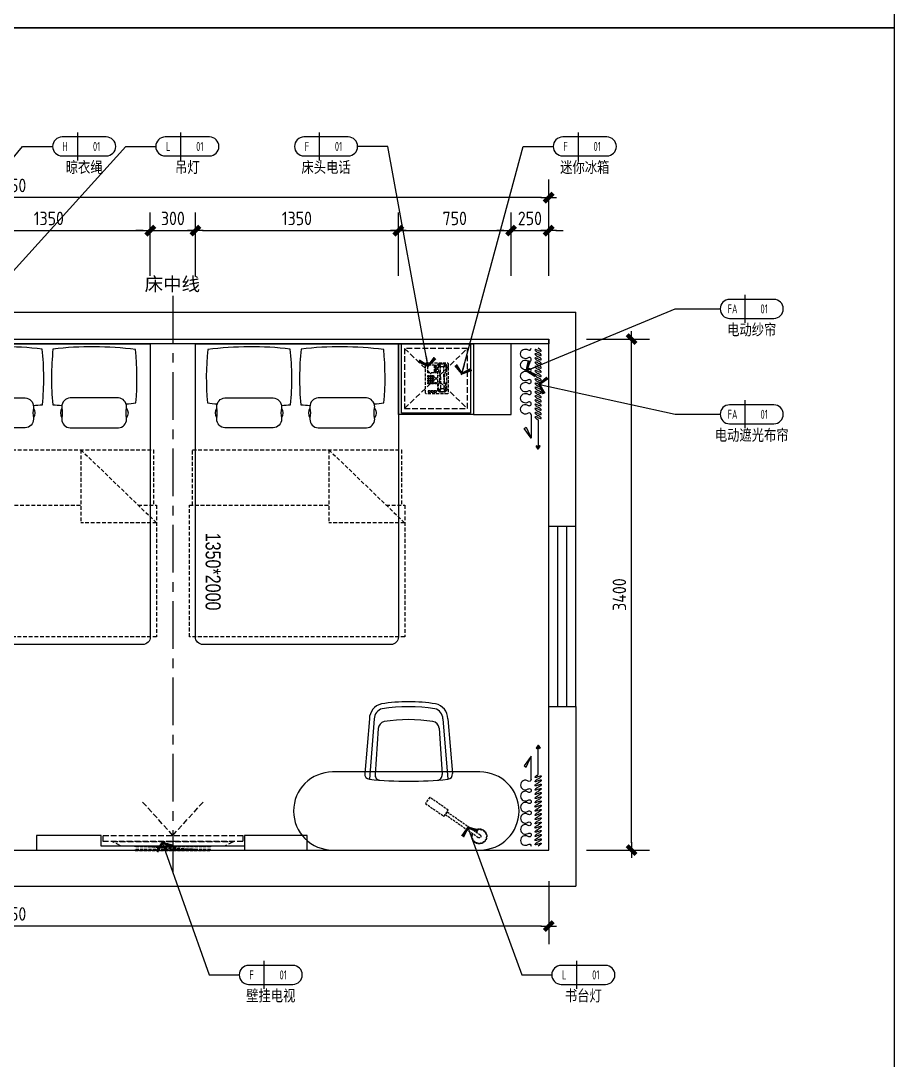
# Model space of a CAD drawing. Extents: x 220391 to 385981, y 332279 to 483868.
# Drawn here: x 238186 to 243996, y 461002 to 467919 of the extents above; entities that cross this region are included whole.
import ezdxf
from ezdxf.enums import TextEntityAlignment as Align

# ---------------------------------------------------------------- set-up
doc = ezdxf.new("R2010")
doc.units = 0
doc.header["$MEASUREMENT"] = 0
for name, pattern in [('CENTER', [50.8, 31.75, -6.35, 6.35, -6.35]), ('DOM-虚线', [0.35, 0.25, -0.1]), ('HIDDEN', [0.375, 0.25, -0.125, 0, 0])]:
    doc.linetypes.add(name, pattern=pattern)
for name, color, linetype in [('0-索引文字', 50, 'Continuous'), ('2主物线', 197, 'Continuous'), ('EL-造型看线-特细(0.07)-DOM', 8, 'Continuous'), ('F-固定家具(0.25)-DOM', 2, 'Continuous'), ('F-平面灯具(0.15)-DOM', 1, 'Continuous'), ('F-活动家私(0.25)-DOM', 51, 'Continuous'), ('F-窗帘(0.12)-DOM', 120, 'Continuous'), ('墙体', 4, 'Continuous')]:
    doc.layers.add(name, color=color, linetype=linetype)
doc.styles.add('DOM-romans.shx', font='dim.shx')
doc.styles.add('st', font='', dxfattribs={"width": 0.7})
doc.styles.add('家具平面底图$0$st', font='')
doc.styles.get('st').set_extended_font_data('SimSun')
doc.styles.get('家具平面底图$0$st').set_extended_font_data('YouYuan')
doc.dimstyles.new('DOM_DIM_1 80', dxfattribs={"dimscale": 60, "dimtxt": 1.5, "dimasz": 0.8, "dimexe": 2, "dimexo": 1.5, "dimgap": 0.6, "dimtad": 1, "dimdec": 0, "dimrnd": 5, "dimzin": 12, "dimdsep": 46, "dimtxsty": 'DOM-romans.shx', "dimblk": 'DOM_Dimension_Tick', "dimcen": 0.125, "dimclrd": 44, "dimclre": 44, "dimclrt": 50, "dimadec": 0, "dimazin": 0, "dimtfac": 1, "dimtdec": 0, "dimtix": 1, "dimtmove": 2, "dimatfit": 3, "dimldrblk": 'DOM_Leader_Arrow', "dimfxl": 0, "dimtvp": 1, "dimtolj": 1, "dimtzin": 0, "dimarcsym": 0})

# ---------------------------------------------------------------- blocks, each defined once
blk = doc.blocks.new('A$C25B465B5')
at = {"layer": '2主物线', "color": 2}
for p, q in [((570.6, 1240), (570.6, 260)), ((1090.6, 260), (1090.6, 1240))]:
    blk.add_line(p, q, dxfattribs=at)
for centre, start, end in [((830.6, 1240), 0, 180), ((830.6, 260), 180, 0)]:
    blk.add_arc(centre, 260, start, end, dxfattribs=at)
blk = doc.blocks.new('A$C487077fa')
at = {"color": 53}
for p, q in [((-415.3, 260.9), (-50.8, 292.3)), ((-414.9, 228.3), (-13.2, 260.7)), ((-415.3, -260.9), (-50.8, -292.3)), ((-414.9, -228.3), (-13.2, -260.7))]:
    blk.add_line(p, q, dxfattribs=at)
at = {"color": 8}
for p, q in [((-352.5, 203), (-44.7, 223.2)), ((-350.1, -203.2), (-44.7, -223.2))]:
    blk.add_line(p, q, dxfattribs=at)
at = {"color": 53}
for centre, radius, start, end in [((-47.8, 257.7), 34.7, 5.82364, 95), ((-414.3, 157.7), 103.2, 90.55398, 167.72857), ((-414.2, 157.5), 70.8, 90.53615, 165.96254), ((-2574.6, 0), 2574.6, 0, 5.81254), ((647.6, 0), 1176.5, 171.21904, 188.83407), ((647.6, 0), 1143.9, 171.21904, 188.83407), ((-2574.6, 0), 2574.6, 354.18746, 0), ((-414.2, -157.5), 103.3, 192.92393, 269.41741), ((-414.1, -157.2), 71, 195.02359, 269.39601), ((-47.8, -257.7), 34.7, 265, 354.17636)]:
    blk.add_arc(centre, radius, start, end, dxfattribs=at)
at = {"color": 8}
for centre, radius, start, end in [((-41.7, 188.6), 34.7, 4.25834, 95), ((647.6, 0), 1057.7, 171.21904, 188.83407), ((-348.8, 153.6), 49.6, 94.26021, 170.81167), ((-344, -148), 55.5, 195.00779, 263.66303), ((-41.7, -188.6), 34.7, 265, 355.74166)]:
    blk.add_arc(centre, radius, start, end, dxfattribs=at)
blk = doc.blocks.new('A$C24FB7273')
at = {"color": 8, "linetype": 'HIDDEN', "ltscale": 100}
for p in [(-704.2, -212.5), (-1191.3, -717)]:
    blk.add_line(p, (-1191.3, -212.5), dxfattribs=at)
for points in [[(-1072.6, -594), (-1072.6, -717), (-1950, -717), (-1950, 715.5), (-1072.6, 715.5), (-1072.6, -212.5)], [(-1072.6, 693.8), (-704.2, 693.8), (-704.2, -695.4), (-1072.6, -695.4)], [(-704.2, -212.5), (-1191.3, -717)]]:
    blk.add_lwpolyline(points, dxfattribs=at)
blk.add_lwpolyline([(0, -675), (-1950, -675, -0.414214), (-2000, -625), (-2000, 625, -0.414214), (-1950, 675), (0, 675)], format="xyb", close=True)
at = {"color": 8}
for points in [[(-559, 157.2), (-559, 478.5, -0.392708), (-499.8, 533.5, -0.035252), (-491.5, 532.9, 0.092308), (-426.5, 532.9, -0.035252), (-418.1, 533.5, -0.392708), (-359, 478.5), (-359, 157.2, -0.392708), (-418.1, 102.3, -0.035252), (-426.5, 102.9, 0.092308), (-491.5, 102.9, -0.035252), (-499.8, 102.3, -0.392708), (-559, 157.2, 27.022466)], [(-426.5, 532.9, 0.307692), (-491.5, 532.9, -1.888889)], [(-426.5, 102.9, -0.307692), (-491.5, 102.9, 1.888889)], [(-559, -141.1), (-559, -462.4, 0.392708), (-499.8, -517.3, 0.035252), (-491.5, -516.7, -0.092308), (-426.5, -516.7, 0.035252), (-418.1, -517.3, 0.392708), (-359, -462.4), (-359, -141.1, 0.392708), (-418.1, -86.2, 0.035252), (-426.5, -86.7, -0.092308), (-491.5, -86.7, 0.035252), (-499.8, -86.2, 0.392708), (-559, -141.1, -27.022466)], [(-426.5, -86.7, 0.307692), (-491.5, -86.7, -1.888889)], [(-426.5, -516.7, -0.307692), (-491.5, -516.7, 1.888889)]]:
    blk.add_lwpolyline(points, format="xyb", dxfattribs=at)
for centre, radius, start, end in [((3293.2, 181.1), 3709.4, 173.5905, 174.59393), ((-224.7, -1310.4), 1912.9, 84.39105, 95.04685), ((-2294.8, 303.1), 2275.6, 353.45522, 7.32959), ((3293.2, 331.1), 3709.4, 183.52528, 184.47157), ((-229, 1946.7), 1912.9, 264.72401, 275.85099), ((3293.2, -314.9), 3709.4, 175.52843, 176.47472), ((-229, -1930.5), 1912.9, 84.14901, 95.27599), ((-2294.8, -287), 2275.6, 352.67041, 6.54478), ((3293.2, -164.9), 3709.4, 185.40607, 186.4095), ((-224.7, 1326.5), 1912.9, 264.95315, 275.60895)]:
    blk.add_arc(centre, radius, start, end, dxfattribs=at)
at = {"layer": 'F-活动家私(0.25)-DOM', "color": 8, "style": '家具平面底图$0$st', "width": 0.8}
blk.add_text('1350*2000', height=100, rotation=180, dxfattribs=at).set_placement((-1514.8, 557.2), align=Align.MIDDLE_CENTER)
blk = doc.blocks.new('dfsgdgfaag')
at = {"layer": 'EL-造型看线-特细(0.07)-DOM', "color": 250, "linetype": 'DOM-虚线', "ltscale": 80}
for p, q in [((-158.7, -6), (158.2, -30)), ((-158.2, 0), (158.7, -24))]:
    blk.add_line(p, q, dxfattribs=at)
for points in [[(-250, -6), (250, -6), (250, 0), (-250, 0)], [(250, -30), (-250, -30), (-250, -24), (250, -24)]]:
    blk.add_lwpolyline(points, close=True, dxfattribs=at)
for centre, radius in [((-158.4, -3), 5), ((-158.4, -3), 3), ((158.4, -27), 5), ((158.4, -27), 3)]:
    blk.add_circle(centre, radius, dxfattribs=at)
blk = doc.blocks.new('A$Cb127100c')
at = {"layer": 'F-固定家具(0.25)-DOM', "color": 8, "linetype": 'DOM-虚线', "ltscale": 150}
for q in [(-204.8, 226.9), (204.8, 226.9)]:
    blk.add_line((0, 0), q, dxfattribs=at)
for points in [[(-464.5, 0), (464.5, 0), (464.5, -40), (-464.5, -40)], [(-404.5, -40), (404.5, -40), (344.5, -70), (-344.5, -70)]]:
    blk.add_lwpolyline(points, close=True, dxfattribs=at)
at = {"layer": 'EL-造型看线-特细(0.07)-DOM', "color": 250, "rotation": 180}
blk.add_blockref('dfsgdgfaag', (0, -100), dxfattribs=at)
blk = doc.blocks.new('ehrhhh')
at = {"color": 0}
blk.add_lwpolyline([(292356.6, 474869.8), (315961.1, 474869.8), (315961.1, 466871.5), (292356.6, 466871.5)], close=True, dxfattribs=at)
blk = doc.blocks.new('DOM_Dimension_Tick')
at = {"color": 0, "linetype": 'ByBlock'}
for p, q in [((-1.09, 0), (0, 0)), ((0, 0), (1.09, 0))]:
    blk.add_line(p, q, dxfattribs=at)
at = {"color": 0, "linetype": 'Continuous', "const_width": 0.608}
blk.add_lwpolyline([(-0.61, -0.61), (0.61, 0.61)], dxfattribs=at)
blk = doc.blocks.new('*D663')
at = {"color": 44, "lineweight": -2, "transparency": 16777216}
for p, q in [((237697.8, 466222.8), (237697.8, 466642.8)), ((239047.8, 466222.8), (239047.8, 466642.8)), ((237745.8, 466522.8), (238999.8, 466522.8))]:
    blk.add_line(p, q, dxfattribs=at)
at = {"layer": 'Defpoints', "color": 0, "transparency": 16777216}
for p in [(239047.8, 466522.8), (237697.8, 465768.7, 0), (239047.8, 465768.7, 0)]:
    blk.add_point(p, dxfattribs=at)
at = {"color": 44, "lineweight": -2, "transparency": 16777216, "xscale": 48, "yscale": 48, "zscale": 48, "rotation": 180}
blk.add_blockref('DOM_Dimension_Tick', (237697.8, 466522.8), dxfattribs=at)
at = {"color": 44, "lineweight": -2, "transparency": 16777216, "xscale": 48, "yscale": 48, "zscale": 48}
blk.add_blockref('DOM_Dimension_Tick', (239047.8, 466522.8), dxfattribs=at)
at = {"color": 50, "transparency": 16777216, "insert": (238372.8, 466603.8), "char_height": 90, "attachment_point": 5, "style": 'DOM-romans.shx'}
blk.add_mtext('\\A1;1350', dxfattribs=at)
blk = doc.blocks.new('DOM_Leader_Arrow')
at = {"color": 0, "linetype": 'ByBlock'}
blk.add_line((0, 0), (-1.5, 0), dxfattribs=at)
for points in [[(-1.29, 1), (-0.89, 1.28), (-0.36, 0), (0, 0)], [(-1.29, -1), (-0.89, -1.28), (-0.36, 0), (0, 0)]]:
    blk.add_solid(points, dxfattribs=at)
blk = doc.blocks.new('*D664')
at = {"color": 44, "lineweight": -2, "transparency": 16777216}
for p, q in [((239047.8, 466222.8), (239047.8, 466642.8)), ((239347.8, 466222.8), (239347.8, 466642.8)), ((238999.8, 466522.8), (238951.8, 466522.8)), ((239047.8, 466522.8), (239347.8, 466522.8)), ((239395.8, 466522.8), (239443.8, 466522.8))]:
    blk.add_line(p, q, dxfattribs=at)
at = {"layer": 'Defpoints', "color": 0, "transparency": 16777216}
for p in [(239347.8, 466522.8), (239047.8, 465768.7, 0), (239347.8, 465768.7, 0)]:
    blk.add_point(p, dxfattribs=at)
at = {"color": 44, "lineweight": -2, "transparency": 16777216, "xscale": 48, "yscale": 48, "zscale": 48}
blk.add_blockref('DOM_Dimension_Tick', (239047.8, 466522.8), dxfattribs=at)
at = {"color": 44, "lineweight": -2, "transparency": 16777216, "xscale": 48, "yscale": 48, "zscale": 48, "rotation": 180}
blk.add_blockref('DOM_Dimension_Tick', (239347.8, 466522.8), dxfattribs=at)
at = {"color": 50, "transparency": 16777216, "insert": (239197.8, 466603.8), "char_height": 90, "attachment_point": 5, "style": 'DOM-romans.shx'}
blk.add_mtext('\\A1;300', dxfattribs=at)
blk = doc.blocks.new('*D665')
at = {"color": 44, "lineweight": -2, "transparency": 16777216}
for p, q in [((239347.8, 466222.8), (239347.8, 466642.8)), ((240697.8, 466222.8), (240697.8, 466642.8)), ((239395.8, 466522.8), (240649.8, 466522.8))]:
    blk.add_line(p, q, dxfattribs=at)
at = {"layer": 'Defpoints', "color": 0, "transparency": 16777216}
for p in [(240697.8, 466522.8), (239347.8, 465768.7, 0), (240697.8, 465768.7, 0)]:
    blk.add_point(p, dxfattribs=at)
at = {"color": 44, "lineweight": -2, "transparency": 16777216, "xscale": 48, "yscale": 48, "zscale": 48, "rotation": 180}
blk.add_blockref('DOM_Dimension_Tick', (239347.8, 466522.8), dxfattribs=at)
at = {"color": 44, "lineweight": -2, "transparency": 16777216, "xscale": 48, "yscale": 48, "zscale": 48}
blk.add_blockref('DOM_Dimension_Tick', (240697.8, 466522.8), dxfattribs=at)
at = {"color": 50, "transparency": 16777216, "insert": (240022.8, 466603.8), "char_height": 90, "attachment_point": 5, "style": 'DOM-romans.shx'}
blk.add_mtext('\\A1;1350', dxfattribs=at)
blk = doc.blocks.new('*D666')
at = {"color": 44, "lineweight": -2, "transparency": 16777216}
for p, q in [((240697.8, 466222.8), (240697.8, 466642.8)), ((241447.6, 466222.8), (241447.6, 466642.8)), ((240745.8, 466522.8), (241399.6, 466522.8))]:
    blk.add_line(p, q, dxfattribs=at)
at = {"layer": 'Defpoints', "color": 0, "transparency": 16777216}
for p in [(241447.6, 466522.8), (240697.8, 465768.7, 0), (241447.6, 465768.7, 0)]:
    blk.add_point(p, dxfattribs=at)
at = {"color": 44, "lineweight": -2, "transparency": 16777216, "xscale": 48, "yscale": 48, "zscale": 48, "rotation": 180}
blk.add_blockref('DOM_Dimension_Tick', (240697.8, 466522.8), dxfattribs=at)
at = {"color": 44, "lineweight": -2, "transparency": 16777216, "xscale": 48, "yscale": 48, "zscale": 48}
blk.add_blockref('DOM_Dimension_Tick', (241447.6, 466522.8), dxfattribs=at)
at = {"color": 50, "transparency": 16777216, "insert": (241072.7, 466603.8), "char_height": 90, "attachment_point": 5, "style": 'DOM-romans.shx'}
blk.add_mtext('\\A1;750', dxfattribs=at)
blk = doc.blocks.new('*D667')
at = {"color": 44, "lineweight": -2, "transparency": 16777216}
for p, q in [((241447.6, 466222.8), (241447.6, 466642.8)), ((241697.8, 466222.8), (241697.8, 466642.8)), ((241399.6, 466522.8), (241351.6, 466522.8)), ((241447.6, 466522.8), (241697.8, 466522.8)), ((241745.8, 466522.8), (241793.8, 466522.8))]:
    blk.add_line(p, q, dxfattribs=at)
at = {"layer": 'Defpoints', "color": 0, "transparency": 16777216}
for p in [(241697.8, 466522.8), (241447.6, 465768.7, 0), (241697.8, 465784.7, 0)]:
    blk.add_point(p, dxfattribs=at)
at = {"color": 44, "lineweight": -2, "transparency": 16777216, "xscale": 48, "yscale": 48, "zscale": 48}
blk.add_blockref('DOM_Dimension_Tick', (241447.6, 466522.8), dxfattribs=at)
at = {"color": 44, "lineweight": -2, "transparency": 16777216, "xscale": 48, "yscale": 48, "zscale": 48, "rotation": 180}
blk.add_blockref('DOM_Dimension_Tick', (241697.8, 466522.8), dxfattribs=at)
at = {"color": 50, "transparency": 16777216, "insert": (241572.7, 466603.8), "char_height": 90, "attachment_point": 5, "style": 'DOM-romans.shx'}
blk.add_mtext('\\A1;250', dxfattribs=at)
blk = doc.blocks.new('GFAGA')
at = {"layer": 'F-活动家私(0.25)-DOM', "color": 1, "linetype": 'DOM-虚线', "ltscale": 150}
for p, q in [((-420, 0), (0, 400)), ((-420, 400), (0, 0))]:
    blk.add_line(p, q, dxfattribs=at)
blk.add_lwpolyline([(-420, 0), (0, 0), (0, 400), (-420, 400)], close=True, dxfattribs=at)
blk = doc.blocks.new('A$C9f55a01e')
at = {"layer": 'F-活动家私(0.25)-DOM', "color": 8}
blk.add_lwpolyline([(480, 480), (480, 20), (20, 20), (20, 480)], close=True, dxfattribs=at)
blk.add_blockref('GFAGA', (459.9, 50), dxfattribs=at)
blk = doc.blocks.new('*D668')
at = {"color": 44, "lineweight": -2, "transparency": 16777216}
for p, q in [((234547.6, 466442.2), (234547.6, 466862.2)), ((241697.8, 466442.2), (241697.8, 466862.2)), ((241649.8, 466742.2), (234595.6, 466742.2))]:
    blk.add_line(p, q, dxfattribs=at)
at = {"layer": 'Defpoints', "color": 0, "transparency": 16777216}
for p in [(234547.6, 466742.2), (234547.6, 466222.8), (241697.8, 466222.8)]:
    blk.add_point(p, dxfattribs=at)
at = {"color": 44, "lineweight": -2, "transparency": 16777216, "xscale": 48, "yscale": 48, "zscale": 48, "rotation": 180}
blk.add_blockref('DOM_Dimension_Tick', (234547.6, 466742.2), dxfattribs=at)
at = {"color": 44, "lineweight": -2, "transparency": 16777216, "xscale": 48, "yscale": 48, "zscale": 48}
blk.add_blockref('DOM_Dimension_Tick', (241697.8, 466742.2), dxfattribs=at)
at = {"color": 50, "transparency": 16777216, "insert": (238122.7, 466823.2), "char_height": 90, "attachment_point": 5, "style": 'DOM-romans.shx'}
blk.add_mtext('\\A1;7150', dxfattribs=at)
blk = doc.blocks.new('*D669')
at = {"color": 44, "lineweight": -2, "transparency": 16777216}
for p, q in [((241948.8, 465800.7), (242368.8, 465800.7)), ((242248.8, 462448.6), (242248.8, 465752.7)), ((241948.8, 462400.6), (242368.8, 462400.6))]:
    blk.add_line(p, q, dxfattribs=at)
at = {"layer": 'Defpoints', "color": 0, "transparency": 16777216}
for p in [(241697.8, 465800.7, 0), (242248.8, 465800.7), (241697.6, 462400.6, 0)]:
    blk.add_point(p, dxfattribs=at)
at = {"color": 44, "lineweight": -2, "transparency": 16777216, "xscale": 48, "yscale": 48, "zscale": 48}
for p, rotation in [((242248.8, 465800.7), 90), ((242248.8, 462400.6), 270)]:
    blk.add_blockref('DOM_Dimension_Tick', p, dxfattribs=dict(at, rotation=rotation))
at = {"color": 50, "transparency": 16777216, "insert": (242167.8, 464100.7), "char_height": 90, "attachment_point": 5, "rotation": 90, "style": 'DOM-romans.shx'}
blk.add_mtext('\\A1;3400', dxfattribs=at)
blk = doc.blocks.new('*D670')
at = {"color": 44, "lineweight": -2, "transparency": 16777216}
for p, q in [((234547.6, 462194.9), (234547.6, 461774.9)), ((241697.6, 462194.9), (241697.6, 461774.9)), ((241649.6, 461894.9), (234595.6, 461894.9))]:
    blk.add_line(p, q, dxfattribs=at)
at = {"layer": 'Defpoints', "color": 0, "transparency": 16777216}
for p in [(234547.6, 462400.6, 0), (241697.6, 462400.6, 0), (234547.6, 461894.9)]:
    blk.add_point(p, dxfattribs=at)
at = {"color": 44, "lineweight": -2, "transparency": 16777216, "xscale": 48, "yscale": 48, "zscale": 48, "rotation": 180}
blk.add_blockref('DOM_Dimension_Tick', (234547.6, 461894.9), dxfattribs=at)
at = {"color": 44, "lineweight": -2, "transparency": 16777216, "xscale": 48, "yscale": 48, "zscale": 48}
blk.add_blockref('DOM_Dimension_Tick', (241697.6, 461894.9), dxfattribs=at)
at = {"color": 50, "transparency": 16777216, "insert": (238122.6, 461975.9), "char_height": 90, "attachment_point": 5, "style": 'DOM-romans.shx'}
blk.add_mtext('\\A1;7150', dxfattribs=at)
blk = doc.blocks.new('布帘及纱帘平面-DW')
at = {"layer": 'F-窗帘(0.12)-DOM', "color": 1, "linetype": 'Continuous'}
for p, q in [((-515.2, -32791.5), (-578.7, -32743.6)), ((-670, -32791.5), (-515.2, -32791.5)), ((-637.2, -32837.5), (-441.5, -32837.5))]:
    blk.add_line(p, q, dxfattribs=at)
at = {"layer": 'F-窗帘(0.12)-DOM', "color": 1, "linetype": 'Continuous', "flags": 128}
for points in [[(-965.3, -32791.5, -0.608416), (-975.9, -32771.1, 0.608416), (-1002.2, -32720.2, 0.608416), (-1028.5, -32771.1, -1.932003), (-1049.7, -32771.1, 0.608416), (-1076, -32720.3, 0.608416), (-1102.3, -32771.1, -0.608485), (-1112.9, -32791.6, -0.608485)], [(-670, -32791.5, -0.608416), (-680.6, -32771.1, 0.608416), (-707, -32720.2, 0.608416), (-733.3, -32771.1, -1.932003), (-754.4, -32771.1, 0.608416), (-780.8, -32720.2, 0.608416), (-807.1, -32771.1, -1.932003), (-828.2, -32771.1, 0.608416), (-854.6, -32720.2, 0.608416), (-880.9, -32771.1, -1.932003), (-902, -32771.1, 0.608416), (-928.4, -32720.2, 0.608416), (-954.7, -32771.1, -0.608416), (-965.3, -32791.5, 0.608416)]]:
    blk.add_lwpolyline(points, format="xyb", dxfattribs=at)
at = {"layer": 'F-窗帘(0.12)-DOM', "color": 1, "linetype": 'Continuous'}
for points in [[(-578.7, -32743.6), (-588, -32758.8), (-515.2, -32791.5)], [(-441.5, -32837.5), (-461.9, -32824.2), (-466.2, -32828.4), (-441.5, -32837.5)], [(-441.5, -32837.5), (-461.9, -32850.9), (-466.2, -32846.6), (-441.5, -32837.5)]]:
    blk.add_lwpolyline(points, dxfattribs=at)
at = {"layer": 'F-窗帘(0.12)-DOM', "color": 1, "linetype": 'Continuous', "extrusion": (0, 0, -1)}
for centre, start_param, end_param in [((-1105.9, -32837.6), 1.716714, 4.858306), ((-1091.9, -32837.6), -1.424879, 1.716714), ((-1077.9, -32837.6), 1.716714, 4.858306), ((-1063.9, -32837.6), -1.424879, 1.716714), ((-1049.9, -32837.6), 1.716714, 4.858306), ((-1036, -32837.6), -1.424879, 1.716714), ((-1022, -32837.6), 1.716714, 4.858306), ((-1008, -32837.6), -1.424879, 1.716714), ((-994, -32837.6), 1.716714, 4.858306), ((-980, -32837.6), -1.424879, 1.716714), ((-966, -32837.6), 1.716714, 4.858306), ((-952, -32837.6), -1.424879, 1.716714), ((-938, -32837.6), 1.716714, 4.858306), ((-924, -32837.6), -1.424879, 1.716714), ((-910, -32837.6), 1.716714, 4.858306), ((-896, -32837.6), -1.424879, 1.716714), ((-882, -32837.6), 1.716714, 4.858306), ((-868.1, -32837.6), -1.424879, 1.716714), ((-854.1, -32837.6), 1.716714, 4.858306), ((-840.1, -32837.6), -1.424879, 1.716714), ((-826.1, -32837.6), 1.716714, 4.858306), ((-812.1, -32837.6), -1.424879, 1.716714), ((-798.1, -32837.6), 1.716714, 4.858306), ((-784.1, -32837.6), -1.424879, 1.716714), ((-770.1, -32837.6), 1.716714, 4.858306), ((-756.1, -32837.6), -1.424879, 1.716714), ((-742.1, -32837.6), 1.716714, 4.858306), ((-728.1, -32837.6), -1.424879, 1.716714), ((-714.1, -32837.6), 1.716714, 4.858306), ((-700.2, -32837.6), -1.424879, 1.716714), ((-686.2, -32837.6), 1.716714, 4.858306), ((-672.2, -32837.6), -1.424879, 1.716714), ((-658.2, -32837.6), 1.716714, 4.858306), ((-644.2, -32837.5), -1.424879, 1.716714)]:
    blk.add_ellipse(centre, major_axis=(-12, 20.8), ratio=0.254545, start_param=start_param, end_param=end_param, dxfattribs=at)
blk = doc.blocks.new('A$Cfbbf359a')
at = {"layer": 'F-平面灯具(0.15)-DOM', "linetype": 'DOM-虚线', "ltscale": 60}
blk.add_lwpolyline([(-385.4, 166.9), (-244.5, 115.6), (-261.6, 68.6), (-402.5, 119.9)], close=True, dxfattribs=at)
blk.add_lwpolyline([(-249.6, 101.5), (3.4, 9.4, -1), (-3.4, -9.4), (-256.5, 82.7)], format="xyb", close=True, dxfattribs=at)
for radius in [50, 47]:
    blk.add_arc((0, 0), radius, 171.53696, 148.46304, dxfattribs=at)
blk = doc.blocks.new('DOM-立面家具标注符号-002')
blk.add_line((0, 3.1), (0, -3.1))
at = {"color": 150}
blk.add_lwpolyline([(-3.4, 2.1, 1), (-3.4, -2.1), (6.4, -2.1, 1), (6.4, 2.1)], format="xyb", close=True, dxfattribs=at)
at = {"style": 'st', "width": 0.8, "flags": 4}
blk.add_attdef('ITEM6', text='', height=2.5, dxfattribs=at).set_placement((-6, 0), align=Align.MIDDLE_RIGHT)
at = {"style": 'DOM-romans.shx', "width": 0.8}
for tag, flags, p in [('NUM1', 12, (-2.75, 0)), ('NUM2', 4, (4.25, 0)), ('NUM4', 4, (1.5, -4.6)), ('NUM5', 4, (1.5, -7.6))]:
    blk.add_attdef(tag, text='', height=2, dxfattribs=dict(at, flags=flags)).set_placement(p, align=Align.MIDDLE)
at = {"style": 'st', "width": 0.8, "flags": 4}
blk.add_attdef('NUM3', text='', height=2.5, dxfattribs=at).set_placement((9, 0), align=Align.MIDDLE_LEFT)
blk.add_attdef('NUM7', text='', height=2.5, dxfattribs=at).set_placement((1.5, -10.85), align=Align.MIDDLE_CENTER)
blk = doc.blocks.new('A$Cd317c2f2')
at = {"layer": '0-索引文字'}
ref = blk.add_blockref('DOM-立面家具标注符号-002', (165, 0), dxfattribs=dict(at, xscale=30, yscale=30, zscale=30))
ref.add_attrib('NUM1', 'H', dxfattribs={"layer": '0', "height": 60, "style": 'DOM-romans.shx', "width": 0.8}).set_placement((82.5, 0), align=Align.MIDDLE)
ref.add_attrib('NUM2', '01', dxfattribs={"layer": '0', "height": 60, "style": 'DOM-romans.shx', "width": 0.8}).set_placement((292.5, 0), align=Align.MIDDLE)
ref.add_attrib('NUM7', '晾衣绳', dxfattribs={"layer": '0', "height": 75, "style": 'st', "width": 0.8}).set_placement((210, -138), align=Align.MIDDLE_CENTER)
blk = doc.blocks.new('DOM-立面家具标注符号')
blk.add_line((0, 3.1), (0, -3.1))
at = {"color": 150}
blk.add_lwpolyline([(-3.4, 2.1, 1), (-3.4, -2.1), (6.4, -2.1, 1), (6.4, 2.1)], format="xyb", close=True, dxfattribs=at)
at = {"style": 'st', "width": 0.8, "flags": 4}
blk.add_attdef('ITEM5', text='', height=2.5, dxfattribs=at).set_placement((-6, 0), align=Align.MIDDLE_RIGHT)
at = {"style": 'DOM-romans.shx', "width": 0.8}
for tag, flags, p in [('NUM1', 12, (-2.75, 0)), ('NUM2', 4, (4.25, 0)), ('NUM4', 4, (1.5, -4.6))]:
    blk.add_attdef(tag, text='', height=2, dxfattribs=dict(at, flags=flags)).set_placement(p, align=Align.MIDDLE)
at = {"style": 'st', "width": 0.8, "flags": 4}
blk.add_attdef('NUM3', text='', height=2.5, dxfattribs=at).set_placement((9, 0), align=Align.MIDDLE_LEFT)
blk.add_attdef('NUM6', text='', height=2.5, dxfattribs=at).set_placement((1.5, -8.35), align=Align.MIDDLE_CENTER)
blk = doc.blocks.new('ehrhhsss')
at = {"layer": 'F-活动家私(0.25)-DOM', "color": 8, "linetype": 'DOM-虚线', "ltscale": 80}
for p, q in [((301231.8, 416361.5), (301234.6, 416364.4)), ((301231.8, 416163.2), (301231.8, 416361.5)), ((301234.6, 416364.4), (301378.3, 416364.4)), ((301246.1, 416298.3), (301246.1, 416351.4)), ((301246.1, 416351.4), (301287.8, 416351.4)), ((301287.8, 416351.4), (301287.8, 416298.3)), ((301292.1, 416348.6), (301292.1, 416344.2)), ((301303.6, 416348.6), (301292.1, 416348.6)), ((301292.1, 416344.2), (301303.6, 416344.2)), ((301303.6, 416339.9), (301292.1, 416339.9)), ((301292.1, 416339.9), (301292.1, 416335.6)), ((301292.1, 416335.6), (301303.6, 416335.6)), ((301303.6, 416331.3), (301292.1, 416331.3)), ((301292.1, 416331.3), (301292.1, 416327)), ((301292.1, 416327), (301303.6, 416327)), ((301303.6, 416322.7), (301292.1, 416322.7)), ((301292.1, 416322.7), (301292.1, 416318.4)), ((301292.1, 416318.4), (301303.6, 416318.4)), ((301303.6, 416314.1), (301292.1, 416314.1)), ((301292.1, 416314.1), (301292.1, 416309.8)), ((301292.1, 416309.8), (301303.6, 416309.8)), ((301303.6, 416305.4), (301292.1, 416305.4)), ((301292.1, 416305.4), (301292.1, 416301.1)), ((301303.6, 416344.2), (301303.6, 416348.6)), ((301303.6, 416335.6), (301303.6, 416339.9)), ((301303.6, 416327), (301303.6, 416331.3)), ((301303.6, 416318.4), (301303.6, 416322.7)), ((301303.6, 416309.8), (301303.6, 416314.1)), ((301303.6, 416301.1), (301303.6, 416305.4)), ((301313.7, 416352.9), (301319.4, 416360)), ((301313.7, 416179), (301313.7, 416352.9)), ((301319.4, 416355.7), (301318, 416350)), ((301318, 416350), (301318, 416311.2)), ((301318, 416350), (301330.9, 416337.1)), ((301318, 416311.2), (301320.9, 416304)), ((301319.4, 416360), (301362.5, 416360)), ((301325.2, 416358.6), (301319.4, 416355.7)), ((301320.9, 416304), (301325.2, 416296.8)), ((301325.2, 416358.6), (301359.6, 416358.6)), ((301332.3, 416339.9), (301325.2, 416358.6)), ((301330.9, 416337.1), (301332.3, 416339.9)), ((301330.9, 416272.4), (301330.9, 416337.1)), ((301352.5, 416339.9), (301332.3, 416339.9)), ((301352.5, 416339.9), (301359.6, 416358.6)), ((301353.9, 416337.1), (301352.5, 416339.9)), ((301366.8, 416350), (301353.9, 416337.1)), ((301353.9, 416272.4), (301353.9, 416337.1)), ((301359.6, 416358.6), (301365.4, 416355.7)), ((301364, 416304), (301359.6, 416296.8)), ((301362.5, 416360), (301369.7, 416352.9)), ((301366.8, 416311.2), (301364, 416304)), ((301365.4, 416355.7), (301366.8, 416350)), ((301366.8, 416350), (301366.8, 416311.2)), ((301369.7, 416352.9), (301369.7, 416180.4)), ((301378.3, 416364.4), (301381.2, 416361.5)), ((301381.2, 416361.5), (301381.2, 416163.2)), ((301287.8, 416298.3), (301246.1, 416298.3)), ((301247.6, 416281), (301256.2, 416281)), ((301247.6, 416272.4), (301247.6, 416281)), ((301256.2, 416272.4), (301247.6, 416272.4)), ((301247.6, 416265.2), (301256.2, 416265.2)), ((301247.6, 416256.6), (301247.6, 416265.2)), ((301256.2, 416256.6), (301247.6, 416256.6)), ((301247.6, 416249.4), (301256.2, 416249.4)), ((301247.6, 416240.8), (301247.6, 416249.4)), ((301256.2, 416240.8), (301247.6, 416240.8)), ((301256.2, 416281), (301256.2, 416272.4)), ((301256.2, 416265.2), (301256.2, 416256.6)), ((301256.2, 416249.4), (301256.2, 416240.8)), ((301261.9, 416281), (301270.6, 416281)), ((301261.9, 416272.4), (301261.9, 416281)), ((301270.6, 416272.4), (301261.9, 416272.4)), ((301261.9, 416265.2), (301270.6, 416265.2)), ((301261.9, 416256.6), (301261.9, 416265.2)), ((301270.6, 416256.6), (301261.9, 416256.6)), ((301261.9, 416249.4), (301270.6, 416249.4)), ((301261.9, 416240.8), (301261.9, 416249.4)), ((301270.6, 416240.8), (301261.9, 416240.8)), ((301270.6, 416281), (301270.6, 416272.4)), ((301270.6, 416265.2), (301270.6, 416256.6)), ((301270.6, 416249.4), (301270.6, 416240.8)), ((301276.3, 416272.4), (301276.3, 416281)), ((301276.3, 416281), (301284.9, 416281)), ((301284.9, 416272.4), (301276.3, 416272.4)), ((301276.3, 416265.2), (301284.9, 416265.2)), ((301276.3, 416256.6), (301276.3, 416265.2)), ((301284.9, 416256.6), (301276.3, 416256.6)), ((301276.3, 416240.8), (301276.3, 416249.4)), ((301276.3, 416249.4), (301284.9, 416249.4)), ((301284.9, 416240.8), (301276.3, 416240.8)), ((301284.9, 416281), (301284.9, 416272.4)), ((301284.9, 416265.2), (301284.9, 416256.6)), ((301284.9, 416249.4), (301284.9, 416240.8)), ((301292.1, 416301.1), (301303.6, 416301.1)), ((301320.9, 416227.9), (301325.2, 416235)), ((301325.2, 416296.8), (301326.6, 416286.8)), ((301325.2, 416235), (301326.6, 416245.1)), ((301326.6, 416286.8), (301326.6, 416272.4)), ((301326.6, 416245.1), (301326.6, 416272.4)), ((301330.9, 416272.4), (301330.9, 416194.8)), ((301353.9, 416272.4), (301353.9, 416194.8)), ((301359.6, 416296.8), (301358.2, 416286.8)), ((301358.2, 416286.8), (301358.2, 416272.4)), ((301358.2, 416245.1), (301358.2, 416272.4)), ((301359.6, 416235), (301358.2, 416245.1)), ((301364, 416227.9), (301359.6, 416235)), ((301247.6, 416233.6), (301256.2, 416233.6)), ((301247.6, 416225), (301247.6, 416233.6)), ((301256.2, 416225), (301247.6, 416225)), ((301249, 416179), (301249, 416170.4)), ((301263.4, 416179), (301249, 416179)), ((301249, 416170.4), (301263.4, 416170.4)), ((301256.2, 416233.6), (301256.2, 416225)), ((301261.9, 416233.6), (301270.6, 416233.6)), ((301261.9, 416225), (301261.9, 416233.6)), ((301270.6, 416225), (301261.9, 416225)), ((301263.4, 416170.4), (301263.4, 416179)), ((301269.1, 416179), (301269.1, 416170.4)), ((301283.5, 416179), (301269.1, 416179)), ((301269.1, 416170.4), (301283.5, 416170.4)), ((301270.6, 416233.6), (301270.6, 416225)), ((301276.3, 416233.6), (301284.9, 416233.6)), ((301276.3, 416225), (301276.3, 416233.6)), ((301284.9, 416225), (301276.3, 416225)), ((301283.5, 416170.4), (301283.5, 416179)), ((301284.9, 416233.6), (301284.9, 416225)), ((301303.6, 416179), (301289.2, 416179)), ((301289.2, 416179), (301289.2, 416170.4)), ((301289.2, 416170.4), (301303.6, 416170.4)), ((301293.6, 416225), (301293.6, 416233.6)), ((301293.6, 416233.6), (301305, 416233.6)), ((301305, 416225), (301293.6, 416225)), ((301303.6, 416170.4), (301303.6, 416179)), ((301305, 416233.6), (301305, 416225)), ((301320.9, 416171.8), (301313.7, 416179)), ((301318, 416220.7), (301320.9, 416227.9)), ((301318, 416181.9), (301318, 416220.7)), ((301318, 416181.9), (301330.9, 416194.8)), ((301319.4, 416176.1), (301318, 416181.9)), ((301325.2, 416173.3), (301319.4, 416176.1)), ((301341.1, 416171.8), (301320.9, 416171.8)), ((301362.5, 416171.8), (301320.9, 416171.8)), ((301332.3, 416191.9), (301325.2, 416173.3)), ((301325.2, 416173.3), (301341, 416173.3)), ((301325.2, 416173.3), (301359.6, 416173.3)), ((301330.9, 416194.8), (301332.3, 416191.9)), ((301352.5, 416191.9), (301332.3, 416191.9)), ((301353.9, 416194.8), (301352.5, 416191.9)), ((301352.5, 416191.9), (301359.6, 416173.3)), ((301366.8, 416181.9), (301353.9, 416194.8)), ((301359.6, 416173.3), (301365.4, 416176.1)), ((301369.7, 416180.4), (301362.5, 416171.8)), ((301366.8, 416220.7), (301364, 416227.9)), ((301365.4, 416176.1), (301366.8, 416181.9)), ((301366.8, 416181.9), (301366.8, 416220.7)), ((301234.6, 416160.3), (301231.8, 416163.2)), ((301378.3, 416160.3), (301234.6, 416160.3)), ((301381.2, 416163.2), (301378.3, 416160.3))]:
    blk.add_line(p, q, dxfattribs=at)

msp = doc.modelspace()

# ---------------------------------------------------------------- linework, layer by layer
at = {"color": 8, "linetype": 'CENTER', "ltscale": 10}
msp.add_line((239197.8, 466088.5, 0), (239197.8, 462255.6, 0), dxfattribs=at)
at = {"color": 2, "elevation": 0}
for points in [[(241697.8, 465768.7), (237237.6, 465768.7), (237237.6, 465800.6), (241697.8, 465800.6)], [(241198.5, 465298.7), (240697.8, 465298.7), (240697.8, 465768.7), (241198.5, 465768.7)], [(241198.5, 465298.7), (241447.6, 465298.7), (241447.6, 465768.7), (241198.5, 465768.7)]]:
    msp.add_lwpolyline(points, close=True, dxfattribs=at)
at = {"color": 1, "elevation": 0}
msp.add_lwpolyline([(239674.1, 462427.6), (238720.4, 462427.6), (238720.4, 462497.6), (238291.5, 462497.6), (238291.5, 462400.6), (240091.5, 462400.6), (240091.5, 462497.6), (239674.1, 462497.6), (239674.1, 462400.6)], dxfattribs=at)
at = {"layer": '2主物线', "color": 3}
for p, q in [((241697.6, 463355.6, 0), (241697.6, 464555.6, 0)), ((241757.6, 463355.6, 0), (241757.6, 464555.6, 0)), ((241817.6, 463355.6, 0), (241817.6, 464555.6, 0)), ((241877.6, 463355.6, 0), (241877.6, 464555.6, 0))]:
    msp.add_line(p, q, dxfattribs=at)
at = {"layer": '墙体'}
for p, q in [((236096.8, 465980.6, 0), (241877.6, 465980.6, 0)), ((241877.6, 464555.6, 0), (241877.6, 465980.6, 0)), ((236096.8, 465800.6, 0), (241697.6, 465800.6, 0)), ((241697.6, 464555.6, 0), (241697.6, 465800.6, 0)), ((241697.6, 464555.6, 0), (241877.6, 464555.6, 0)), ((241697.6, 463355.6, 0), (241877.6, 463355.6, 0)), ((241877.6, 463355.6, 0), (241877.6, 462160.6, 0)), ((234547.6, 462400.6, 0), (241697.6, 462400.6, 0)), ((234367.6, 462160.6), (241877.6, 462160.6, 0))]:
    msp.add_line(p, q, dxfattribs=at)
at = {"layer": '墙体', "color": 2, "elevation": 0}
msp.add_lwpolyline([(237237.6, 465750.7), (237237.6, 465750.7), (237237.6, 465800.6), (241697.8, 465800.7), (241697.8, 465768.7), (241197.8, 465768.7)], dxfattribs=at)
at = {"layer": '墙体', "elevation": 0}
for points in [[(241697.6, 464555.6), (241877.6, 464555.6)], [(241697.6, 462400.6), (241697.6, 463355.6), (241877.6, 463355.6)]]:
    msp.add_lwpolyline(points, dxfattribs=at)

# ---------------------------------------------------------------- block references
at = {"color": 4}
for name, p in [('ehrhhh', (-71965.3, 1000)), ('ehrhhh', (-71965.3, -6998.3)), ('A$Cd317c2f2', (238397.9, 467082.8)), ('A$C9f55a01e', (240697.8, 465288.7, 0)), ('ehrhhsss', (-60352.8, 49277.4, -1044096.2))]:
    msp.add_blockref(name, p, dxfattribs=at)
at = {"color": 4, "rotation": 270}
msp.add_blockref('A$C487077fa', (240765.9, 462858.6, 0), dxfattribs=at)
at = {"color": 4, "xscale": -1, "rotation": 125.1393200625526}
msp.add_blockref('A$Cfbbf359a', (241236.2, 462491.8, 0), dxfattribs=at)
at = {"color": 1}
msp.add_blockref('A$Cb127100c', (239197.8, 462497.6), dxfattribs=at)
at = {"layer": '0-索引文字'}
ref = msp.add_blockref('DOM-立面家具标注符号-002', (239249.2, 467082.8), dxfattribs=dict(at, xscale=30, yscale=30, zscale=30))
ref.add_attrib('NUM1', 'L', dxfattribs={"layer": '0', "height": 60, "style": 'DOM-romans.shx', "width": 0.8}).set_placement((239166.7, 467082.8), align=Align.MIDDLE)
ref.add_attrib('NUM2', '01', dxfattribs={"layer": '0', "height": 60, "style": 'DOM-romans.shx', "width": 0.8}).set_placement((239376.7, 467082.8), align=Align.MIDDLE)
ref.add_attrib('NUM7', '吊灯', dxfattribs={"layer": '0', "height": 75, "style": 'st', "width": 0.8}).set_placement((239294.2, 466944.8), align=Align.MIDDLE_CENTER)
ref = msp.add_blockref('DOM-立面家具标注符号-002', (240171.8, 467082.8, 0), dxfattribs=dict(at, xscale=30, yscale=30, zscale=30))
ref.add_attrib('NUM1', 'F', dxfattribs={"layer": '0', "height": 60, "style": 'DOM-romans.shx', "width": 0.8}).set_placement((240089.3, 467082.8, 0), align=Align.MIDDLE)
ref.add_attrib('NUM2', '01', dxfattribs={"layer": '0', "height": 60, "style": 'DOM-romans.shx', "width": 0.8}).set_placement((240299.3, 467082.8, 0), align=Align.MIDDLE)
ref.add_attrib('NUM7', '床头电话', dxfattribs={"layer": '0', "height": 75, "style": 'st', "width": 0.8}).set_placement((240216.8, 466944.8, 0), align=Align.MIDDLE_CENTER)
ref = msp.add_blockref('DOM-立面家具标注符号-002', (241892.7, 467082.8, -1044096.2), dxfattribs=dict(at, xscale=30, yscale=30, zscale=30))
ref.add_attrib('NUM1', 'F', dxfattribs={"layer": '0', "height": 60, "style": 'DOM-romans.shx', "width": 0.8}).set_placement((241810.2, 467082.8, -1044096.2), align=Align.MIDDLE)
ref.add_attrib('NUM2', '01', dxfattribs={"layer": '0', "height": 60, "style": 'DOM-romans.shx', "width": 0.8}).set_placement((242020.2, 467082.8, -1044096.2), align=Align.MIDDLE)
ref.add_attrib('NUM7', '迷你冰箱', dxfattribs={"layer": '0', "height": 75, "style": 'st', "width": 0.8}).set_placement((241937.7, 466944.8, -1044096.2), align=Align.MIDDLE_CENTER)
ref = msp.add_blockref('DOM-立面家具标注符号-002', (243003.1, 466001.9, 0), dxfattribs=dict(at, xscale=30, yscale=30, zscale=30))
ref.add_attrib('NUM1', 'FA', dxfattribs={"layer": '0', "height": 60, "style": 'DOM-romans.shx', "width": 0.8}).set_placement((242920.6, 466001.9, 0), align=Align.MIDDLE)
ref.add_attrib('NUM2', '01', dxfattribs={"layer": '0', "height": 60, "style": 'DOM-romans.shx', "width": 0.8}).set_placement((243130.6, 466001.9, 0), align=Align.MIDDLE)
ref.add_attrib('NUM7', '电动纱帘', dxfattribs={"layer": '0', "height": 75, "style": 'st', "width": 0.8}).set_placement((243048.1, 465863.9, 0), align=Align.MIDDLE_CENTER)
ref = msp.add_blockref('DOM-立面家具标注符号-002', (243003.1, 465300.4, 0), dxfattribs=dict(at, xscale=30, yscale=30, zscale=30))
ref.add_attrib('NUM1', 'FA', dxfattribs={"layer": '0', "height": 60, "style": 'DOM-romans.shx', "width": 0.8}).set_placement((242920.6, 465300.4, 0), align=Align.MIDDLE)
ref.add_attrib('NUM2', '01', dxfattribs={"layer": '0', "height": 60, "style": 'DOM-romans.shx', "width": 0.8}).set_placement((243130.6, 465300.4, 0), align=Align.MIDDLE)
ref.add_attrib('NUM7', '电动遮光布帘', dxfattribs={"layer": '0', "height": 75, "style": 'st', "width": 0.8}).set_placement((243048.1, 465162.4, 0), align=Align.MIDDLE_CENTER)
ref = msp.add_blockref('DOM-立面家具标注符号-002', (239803.9, 461570.1, 0), dxfattribs=dict(at, xscale=30, yscale=30, zscale=30))
ref.add_attrib('NUM1', 'F', dxfattribs={"layer": '0', "height": 60, "style": 'DOM-romans.shx', "width": 0.8}).set_placement((239721.4, 461570.1, 0), align=Align.MIDDLE)
ref.add_attrib('NUM2', '01', dxfattribs={"layer": '0', "height": 60, "style": 'DOM-romans.shx', "width": 0.8}).set_placement((239931.4, 461570.1, 0), align=Align.MIDDLE)
ref.add_attrib('NUM7', '壁挂电视', dxfattribs={"layer": '0', "height": 75, "style": 'st', "width": 0.8}).set_placement((239848.9, 461432.1, 0), align=Align.MIDDLE_CENTER)
ref = msp.add_blockref('DOM-立面家具标注符号', (241883.3, 461570.1, 0), dxfattribs=dict(at, xscale=30, yscale=30, zscale=30))
ref.add_attrib('NUM1', 'L', dxfattribs={"layer": '0', "height": 60, "style": 'DOM-romans.shx', "width": 0.8}).set_placement((241800.8, 461570.1, 0), align=Align.MIDDLE)
ref.add_attrib('NUM2', '01', dxfattribs={"layer": '0', "height": 60, "style": 'DOM-romans.shx', "width": 0.8}).set_placement((242010.8, 461570.1, 0), align=Align.MIDDLE)
ref.add_attrib('NUM6', '书台灯', dxfattribs={"layer": '0', "height": 75, "style": 'st', "width": 0.8}).set_placement((241928.3, 461432.1, 0), align=Align.MIDDLE_CENTER)
at = {"layer": '2主物线', "rotation": 270}
msp.add_blockref('A$C25B465B5', (240000.5, 463491.2, 0), dxfattribs=at)
at = {"layer": 'F-活动家私(0.25)-DOM', "extrusion": (0, 0, -1), "xscale": -1, "zscale": -1, "rotation": 270}
for p in [(-238372.8, 465768.7, 0), (-240022.8, 465768.7, 0)]:
    msp.add_blockref('A$C24FB7273', p, dxfattribs=at)
at = {"layer": 'F-窗帘(0.12)-DOM', "color": 8, "xscale": -1, "rotation": 90}
msp.add_blockref('布帘及纱帘平面-DW', (208789.8, 464626.7, 0), dxfattribs=at)
at = {"layer": 'F-窗帘(0.12)-DOM', "color": 8, "rotation": 90.00000000000001}
msp.add_blockref('布帘及纱帘平面-DW', (208789.8, 463540.4, 0), dxfattribs=at)

# ---------------------------------------------------------------- texts
at = {"color": 50, "insert": (239194.2, 466162.3, 0), "char_height": 90, "attachment_point": 5, "style": 'DOM-romans.shx'}
msp.add_mtext('\\A1;{\\fSimSun|b0|i0|c134|p2;床中线}', dxfattribs=at)

# ---------------------------------------------------------------- dimensions: what is measured, and where the dimension line sits
at = {"color": 4}
for base, p1, p2, picture, middle in [((234547.6, 466742.2), (241697.8, 466222.8), (234547.6, 466222.8), '*D668', (238122.7, 466823.2)), ((239047.8, 466522.8), (237697.8, 465768.7, 0), (239047.8, 465768.7, 0), '*D663', (238372.8, 466603.8)), ((239347.8, 466522.8), (239047.8, 465768.7, 0), (239347.8, 465768.7, 0), '*D664', (239197.8, 466603.8)), ((240697.8, 466522.8), (239347.8, 465768.7, 0), (240697.8, 465768.7, 0), '*D665', (240022.8, 466603.8)), ((241447.6, 466522.8), (240697.8, 465768.7, 0), (241447.6, 465768.7, 0), '*D666', (241072.7, 466603.8)), ((241697.8, 466522.8), (241447.6, 465768.7, 0), (241697.8, 465784.7, 0), '*D667', (241572.7, 466603.8)), ((234547.6, 461894.9), (241697.6, 462400.6, 0), (234547.6, 462400.6, 0), '*D670', (238122.6, 461975.9))]:
    dim = msp.add_linear_dim(base=base, p1=p1, p2=p2, dimstyle='DOM_DIM_1 80', dxfattribs=at)
    dim.commit()
    dim.dimension.update_dxf_attribs({"geometry": picture, "text_midpoint": middle})
dim = msp.add_linear_dim(base=(242248.8, 465800.7), p1=(241697.6, 462400.6, 0), p2=(241697.8, 465800.7, 0), angle=90, dimstyle='DOM_DIM_1 80', dxfattribs=at)
dim.commit()
dim.dimension.update_dxf_attribs({"geometry": '*D669', "text_midpoint": (242167.8, 464100.7)})

# ---------------------------------------------------------------- leaders
for points in [[(236877.8, 465497.7, 0), (238198.3, 467082.8, 0), (238398.3, 467082.8, 0)], [(237497.6, 465547.2), (238884.2, 467082.8), (239084.2, 467082.8)], [(240896.8, 465614, 0), (240626.8, 467082.8, 0), (240426.8, 467082.8, 0)], [(241118, 465563.3, -1044096.2), (241527.7, 467082.8, -1044096.2), (241727.7, 467082.8, -1044096.2)], [(241542.2, 465587.4, 0), (242538.1, 466001.9, 0), (242838.1, 466001.9, 0)], [(241627.3, 465501.8, 0), (242538.1, 465300.4, 0), (242838.1, 465300.4, 0)], [(241157.9, 462558.5, 0), (241518.3, 461570.1, 0), (241718.3, 461570.1, 0)], [(239124.7, 462457.6, 0), (239438.9, 461570.1, 0), (239638.9, 461570.1, 0)]]:
    msp.add_leader(points, dimstyle='DOM_DIM_1 80', override={"dimgap": 0.6, "dimtad": 0}, dxfattribs=at)

doc.saveas('drawing.dxf')
